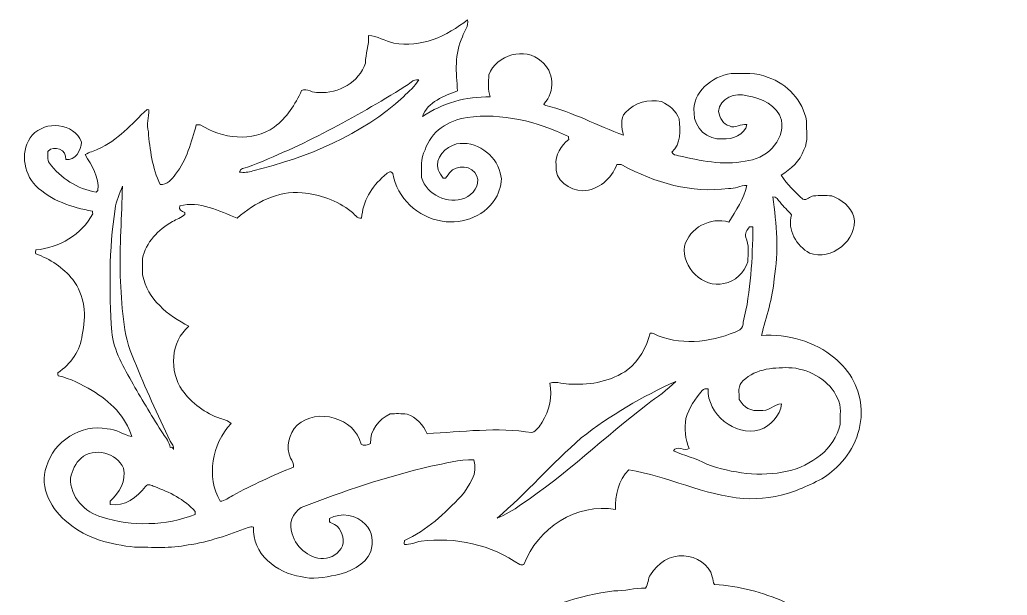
# Model space of a CAD drawing. Header units: centimetres. Extents: x -14.6 to 14.5, y -16.4 to 16.4.
# Drawn here: x -13.49 to 14.48, y 0.06 to 16.36 of the extents above; entities that cross this region are included whole.
import ezdxf

# ---------------------------------------------------------------- set-up
doc = ezdxf.new("R2010")
doc.units = ezdxf.units.CM
doc.header["$MEASUREMENT"] = 0
doc.layers.add('Layer 1', color=7, linetype='Continuous')

msp = doc.modelspace()

# ---------------------------------------------------------------- linework, layer by layer
at = {"layer": 'Layer 1', "color": 251, "lineweight": 9}
for points, knots in [([(-2.89506, 15.70065), (-2.13483, 15.5493), (-1.38659, 15.89961), (-0.80309, 16.35962), (-0.80309, 16.35962), (-0.76323, 16.18078), (-0.90363, 16.04284), (-0.94491, 15.87845), (-0.94491, 15.87845), (-1.18233, 15.40361), (-1.13153, 14.8561), (-1.08849, 14.34986), (-1.08849, 14.34986), (-1.46243, 14.20028), (-1.93516, 14.03977), (-2.08438, 13.62102), (-2.08438, 13.62102), (-1.51852, 13.99955), (-0.84084, 14.19605), (-0.16174, 14.17277), (-0.16174, 14.17277), (-0.23477, 14.3742), (-0.20796, 14.59363), (-0.20337, 14.80353), (-0.20337, 14.80353), (0.01253, 15.36727), (0.82498, 15.60293), (1.28218, 15.18665), (1.28218, 15.18665), (1.64695, 14.90795), (1.67729, 14.31458), (1.36649, 13.98579), (1.36649, 13.98579), (1.33686, 13.95475), (1.39824, 13.94346), (1.41482, 13.93076), (1.41482, 13.93076), (2.17929, 13.7459), (2.87745, 13.35432), (3.61546, 13.09256), (3.61546, 13.09256), (3.55725, 13.29823), (3.51315, 13.55823), (3.66379, 13.73462), (3.66379, 13.73462), (3.92379, 14.00802), (4.32312, 14.12761), (4.68967, 14.04153), (4.68967, 14.04153), (4.90204, 13.94099), (5.10842, 13.78153), (5.18426, 13.54976), (5.18426, 13.54976), (5.22871, 13.22203), (5.24529, 12.85232), (4.98106, 12.60749), (4.98106, 12.60749), (5.01317, 12.53729), (5.0996, 12.52706), (5.16592, 12.50801), (5.16592, 12.50801), (5.78575, 12.37748), (6.4271, 12.21908), (7.05822, 12.36019), (7.05822, 12.36019), (7.62584, 12.40041), (8.18781, 12.91088), (8.08374, 13.51378), (8.08374, 13.51378), (7.97085, 13.93923), (7.51647, 14.14983), (7.11114, 14.20099), (7.11114, 14.20099), (6.77847, 14.3167), (6.33573, 14.13749), (6.30045, 13.75825), (6.30045, 13.75825), (6.35231, 13.59527), (6.42428, 13.39101), (6.61337, 13.3515), (6.61337, 13.3515), (6.7767, 13.2686), (6.93722, 13.42558), (7.1069, 13.38925), (7.1069, 13.38925), (7.05504, 13.10103), (6.68569, 12.96133), (6.41122, 12.99025), (6.41122, 12.99025), (5.99953, 12.94051), (5.6016, 13.30423), (5.61254, 13.71698), (5.61254, 13.71698), (5.55115, 14.3047), (6.11877, 14.76402), (6.65676, 14.83458), (6.65676, 14.83458), (7.01024, 14.83705), (7.38101, 14.87762), (7.71262, 14.72874), (7.71262, 14.72874), (8.25449, 14.5453), (8.69087, 14.06305), (8.79706, 13.49967), (8.79706, 13.49967), (8.78577, 13.22415), (8.85421, 12.92746), (8.72333, 12.6724), (8.72333, 12.6724), (8.61291, 12.35878), (8.3529, 12.13159), (8.0781, 11.96261), (8.0781, 11.96261), (8.23332, 11.69732), (8.47391, 11.4906), (8.69193, 11.27646), (8.69193, 11.27646), (8.80729, 11.23448), (8.88949, 11.36289), (8.99709, 11.37453), (8.99709, 11.37453), (9.16783, 11.38617), (9.33962, 11.38864), (9.51002, 11.37206), (9.51002, 11.37206), (9.78519, 11.27187), (10.0593, 11.06691), (10.13691, 10.77622), (10.13691, 10.77622), (10.26567, 10.11829), (9.49027, 9.51998), (8.88137, 9.75352), (8.88137, 9.75352), (8.51412, 9.95107), (8.24426, 10.41815), (8.37267, 10.83302), (8.37267, 10.83302), (8.27707, 10.96425), (8.13983, 11.05844), (8.04528, 11.19038), (8.04528, 11.19038), (7.98779, 11.25529), (7.94616, 11.36642), (7.84033, 11.34455), (7.84033, 11.34455), (7.95322, 10.57902), (8.00931, 9.79056), (7.87949, 9.02186), (7.87949, 9.02186), (7.84209, 8.47258), (7.65406, 7.94588), (7.51824, 7.4206), (7.51824, 7.4206), (8.25731, 7.46646), (9.02425, 7.26079), (9.59575, 6.77607), (9.59575, 6.77607), (10.03707, 6.42647), (10.31753, 5.88496), (10.34646, 5.32475), (10.34646, 5.32475), (10.3708, 4.71056), (10.09528, 4.0999), (9.64479, 3.68362), (9.64479, 3.68362), (9.31175, 3.34566), (8.85668, 3.17668), (8.42699, 2.99923), (8.42699, 2.99923), (7.97297, 2.84084), (7.49249, 2.78051), (7.0113, 2.80274), (7.0113, 2.80274), (5.89123, 2.8934), (4.85865, 3.43985), (3.76151, 3.61377), (3.76151, 3.61377), (3.47188, 3.32203), (3.37098, 2.89128), (3.38827, 2.49018), (3.38827, 2.49018), (2.29641, 2.69232), (1.164, 1.95784), (0.79111, 0.93125), (0.79111, 0.93125), (0.75089, 0.92808), (0.71138, 0.92808), (0.67187, 0.9309), (0.67187, 0.9309), (-0.12752, 1.49781), (-1.15693, 1.719), (-2.12319, 1.59589), (-2.12319, 1.59589), (-2.28229, 1.5719), (-2.43187, 1.48476), (-2.59591, 1.50275), (-2.59591, 1.50275), (-2.59767, 1.54156), (-2.59767, 1.58036), (-2.59238, 1.61846), (-2.59238, 1.61846), (-1.96232, 1.89292), (-1.45009, 2.38646), (-0.97877, 2.87753), (-0.97877, 2.87753), (-0.76146, 3.15904), (-0.493, 3.52558), (-0.62776, 3.89459), (-0.62776, 3.89459), (-1.03945, 3.92669), (-1.44021, 3.7817), (-1.84308, 3.71855), (-1.84308, 3.71855), (-3.09191, 3.42786), (-4.31499, 3.01123), (-5.51514, 2.55262), (-5.51514, 2.55262), (-5.75609, 2.39951), (-5.89226, 2.07178), (-5.7702, 1.80191), (-5.7702, 1.80191), (-5.66049, 1.38986), (-5.23821, 1.05508), (-4.8043, 1.10976), (-4.8043, 1.10976), (-4.58487, 1.15456), (-4.36721, 1.31649), (-4.32981, 1.54861), (-4.32981, 1.54861), (-4.31817, 1.77016), (-4.42083, 2.04039), (-4.65401, 2.10494), (-4.65401, 2.10494), (-4.72563, 2.112), (-4.71787, 2.18467), (-4.71257, 2.23688), (-4.71257, 2.23688), (-4.40072, 2.41892), (-3.93964, 2.34942), (-3.69657, 2.06508), (-3.69657, 2.06508), (-3.48914, 1.87387), (-3.47432, 1.55461), (-3.54735, 1.29955), (-3.54735, 1.29955), (-3.71739, 0.91009), (-4.1439, 0.72241), (-4.53372, 0.63069), (-4.53372, 0.63069), (-4.8618, 0.58482), (-5.19976, 0.4871), (-5.52643, 0.594), (-5.52643, 0.594), (-6.20553, 0.68748), (-6.9259, 1.2491), (-6.86734, 1.99417), (-6.86734, 1.99417), (-6.91779, 2.00087), (-6.96788, 1.99805), (-7.01692, 1.98606), (-7.01692, 1.98606), (-7.57078, 1.7751), (-8.13487, 1.57154), (-8.72225, 1.48829), (-8.72225, 1.48829), (-9.21896, 1.37681), (-9.73225, 1.43325), (-10.23707, 1.42585), (-10.23707, 1.42585), (-10.90312, 1.49993), (-11.59492, 1.66362), (-12.11773, 2.11024), (-12.11773, 2.11024), (-12.58199, 2.47607), (-12.95346, 3.11071), (-12.73227, 3.70761), (-12.73227, 3.70761), (-12.53225, 4.42516), (-11.74661, 4.92258), (-11.01495, 4.77653), (-11.01495, 4.77653), (-10.75989, 4.779), (-10.55457, 4.60684), (-10.31857, 4.55499), (-10.31857, 4.55499), (-10.47943, 5.12013), (-10.93946, 5.56957), (-11.44216, 5.85779), (-11.44216, 5.85779), (-11.74167, 6.03595), (-12.05423, 6.20881), (-12.40031, 6.27337), (-12.40031, 6.27337), (-12.40666, 6.30441), (-12.41019, 6.33545), (-12.41089, 6.36685), (-12.41089, 6.36685), (-12.05, 6.60709), (-11.76354, 6.99868), (-11.72544, 7.43718), (-11.72544, 7.43718), (-11.59068, 7.96352), (-11.65066, 8.56289), (-11.98615, 9.00457), (-11.98615, 9.00457), (-12.2592, 9.33795), (-12.62997, 9.59159), (-13.03813, 9.72882), (-13.03813, 9.72882), (-13.04766, 9.76692), (-13.04413, 9.80679), (-13.03002, 9.84312), (-13.03002, 9.84312), (-12.37526, 9.90345), (-11.73426, 10.27704), (-11.41923, 10.86442), (-11.41923, 10.86442), (-11.42276, 10.88347), (-11.42911, 10.92121), (-11.43229, 10.93991), (-11.43229, 10.93991), (-12.01225, 11.04504), (-12.60704, 11.2366), (-13.03813, 11.65958), (-13.03813, 11.65958), (-13.39302, 12.03458), (-13.49004, 12.6851), (-13.13409, 13.09115), (-13.13409, 13.09115), (-12.76614, 13.50919), (-11.95299, 13.44569), (-11.74485, 12.89818), (-11.74485, 12.89818), (-11.74344, 12.66817), (-11.91982, 12.35631), (-12.18758, 12.40147), (-12.18758, 12.40147), (-12.14384, 12.67134), (-12.52202, 12.82939), (-12.69382, 12.6336), (-12.69382, 12.6336), (-12.69311, 12.52353), (-12.71922, 12.39794), (-12.64902, 12.30304), (-12.64902, 12.30304), (-12.33293, 11.87301), (-11.85315, 11.56997), (-11.32645, 11.47719), (-11.32645, 11.47719), (-11.31375, 11.48954), (-11.28835, 11.51388), (-11.27601, 11.52623), (-11.27601, 11.52623), (-11.22873, 11.90617), (-11.45945, 12.23249), (-11.63372, 12.54364), (-11.63372, 12.54364), (-11.52224, 12.61067), (-11.39136, 12.63677), (-11.27601, 12.69674), (-11.27601, 12.69674), (-10.7165, 12.93628), (-10.31716, 13.41112), (-9.88535, 13.81963), (-9.88535, 13.81963), (-9.88535, 13.81963), (-9.83738, 13.80693), (-9.83738, 13.80693), (-9.83738, 13.80693), (-9.81692, 13.60232), (-9.91252, 13.39383), (-9.8469, 13.18816), (-9.8469, 13.18816), (-9.80598, 12.68157), (-9.7326, 12.15946), (-9.51494, 11.69415), (-9.51494, 11.69415), (-9.32409, 11.68956), (-9.17521, 11.83632), (-9.07538, 11.98448), (-9.07538, 11.98448), (-8.75929, 12.393), (-8.62982, 12.89994), (-8.48941, 13.38501), (-8.48941, 13.38501), (-8.45272, 13.38995), (-8.41568, 13.3903), (-8.37899, 13.38572), (-8.37899, 13.38572), (-7.76551, 12.99484), (-6.89839, 12.88054), (-6.28067, 13.32257), (-6.28067, 13.32257), (-5.93319, 13.58786), (-5.67954, 13.95828), (-5.50915, 14.35727), (-5.50915, 14.35727), (-5.34546, 14.42923), (-5.18847, 14.26766), (-5.01808, 14.30223), (-5.01808, 14.30223), (-4.46104, 14.25708), (-3.88214, 14.59257), (-3.69799, 15.13126), (-3.69799, 15.13126), (-3.69763, 15.39761), (-3.58757, 15.64279), (-3.6105, 15.91267), (-3.6105, 15.91267), (-3.36708, 15.90208), (-3.13989, 15.75215), (-2.89506, 15.70065), (-2.89506, 15.70065), (-2.89506, 15.70065), (-2.89506, 15.70065), (-2.89506, 15.70065)], [0, 0, 0, 0, 0.00952381, 0.00952381, 0.00952381, 0.00952381, 0.01904762, 0.01904762, 0.01904762, 0.01904762, 0.02857143, 0.02857143, 0.02857143, 0.02857143, 0.03809524, 0.03809524, 0.03809524, 0.03809524, 0.04761905, 0.04761905, 0.04761905, 0.04761905, 0.05714286, 0.05714286, 0.05714286, 0.05714286, 0.06666667, 0.06666667, 0.06666667, 0.06666667, 0.07619048, 0.07619048, 0.07619048, 0.07619048, 0.08571429, 0.08571429, 0.08571429, 0.08571429, 0.0952381, 0.0952381, 0.0952381, 0.0952381, 0.1047619, 0.1047619, 0.1047619, 0.1047619, 0.11428571, 0.11428571, 0.11428571, 0.11428571, 0.12380952, 0.12380952, 0.12380952, 0.12380952, 0.13333333, 0.13333333, 0.13333333, 0.13333333, 0.14285714, 0.14285714, 0.14285714, 0.14285714, 0.15238095, 0.15238095, 0.15238095, 0.15238095, 0.16190476, 0.16190476, 0.16190476, 0.16190476, 0.17142857, 0.17142857, 0.17142857, 0.17142857, 0.18095238, 0.18095238, 0.18095238, 0.18095238, 0.19047619, 0.19047619, 0.19047619, 0.19047619, 0.2, 0.2, 0.2, 0.2, 0.20952381, 0.20952381, 0.20952381, 0.20952381, 0.21904762, 0.21904762, 0.21904762, 0.21904762, 0.22857143, 0.22857143, 0.22857143, 0.22857143, 0.23809524, 0.23809524, 0.23809524, 0.23809524, 0.24761905, 0.24761905, 0.24761905, 0.24761905, 0.25714286, 0.25714286, 0.25714286, 0.25714286, 0.26666667, 0.26666667, 0.26666667, 0.26666667, 0.27619048, 0.27619048, 0.27619048, 0.27619048, 0.28571429, 0.28571429, 0.28571429, 0.28571429, 0.2952381, 0.2952381, 0.2952381, 0.2952381, 0.3047619, 0.3047619, 0.3047619, 0.3047619, 0.31428571, 0.31428571, 0.31428571, 0.31428571, 0.32380952, 0.32380952, 0.32380952, 0.32380952, 0.33333333, 0.33333333, 0.33333333, 0.33333333, 0.34285714, 0.34285714, 0.34285714, 0.34285714, 0.35238095, 0.35238095, 0.35238095, 0.35238095, 0.36190476, 0.36190476, 0.36190476, 0.36190476, 0.37142857, 0.37142857, 0.37142857, 0.37142857, 0.38095238, 0.38095238, 0.38095238, 0.38095238, 0.39047619, 0.39047619, 0.39047619, 0.39047619, 0.4, 0.4, 0.4, 0.4, 0.40952381, 0.40952381, 0.40952381, 0.40952381, 0.41904762, 0.41904762, 0.41904762, 0.41904762, 0.42857143, 0.42857143, 0.42857143, 0.42857143, 0.43809524, 0.43809524, 0.43809524, 0.43809524, 0.44761905, 0.44761905, 0.44761905, 0.44761905, 0.45714286, 0.45714286, 0.45714286, 0.45714286, 0.46666667, 0.46666667, 0.46666667, 0.46666667, 0.47619048, 0.47619048, 0.47619048, 0.47619048, 0.48571429, 0.48571429, 0.48571429, 0.48571429, 0.4952381, 0.4952381, 0.4952381, 0.4952381, 0.5047619, 0.5047619, 0.5047619, 0.5047619, 0.51428571, 0.51428571, 0.51428571, 0.51428571, 0.52380952, 0.52380952, 0.52380952, 0.52380952, 0.53333333, 0.53333333, 0.53333333, 0.53333333, 0.54285714, 0.54285714, 0.54285714, 0.54285714, 0.55238095, 0.55238095, 0.55238095, 0.55238095, 0.56190476, 0.56190476, 0.56190476, 0.56190476, 0.57142857, 0.57142857, 0.57142857, 0.57142857, 0.58095238, 0.58095238, 0.58095238, 0.58095238, 0.59047619, 0.59047619, 0.59047619, 0.59047619, 0.6, 0.6, 0.6, 0.6, 0.60952381, 0.60952381, 0.60952381, 0.60952381, 0.61904762, 0.61904762, 0.61904762, 0.61904762, 0.62857143, 0.62857143, 0.62857143, 0.62857143, 0.63809524, 0.63809524, 0.63809524, 0.63809524, 0.64761905, 0.64761905, 0.64761905, 0.64761905, 0.65714286, 0.65714286, 0.65714286, 0.65714286, 0.66666667, 0.66666667, 0.66666667, 0.66666667, 0.67619048, 0.67619048, 0.67619048, 0.67619048, 0.68571429, 0.68571429, 0.68571429, 0.68571429, 0.6952381, 0.6952381, 0.6952381, 0.6952381, 0.7047619, 0.7047619, 0.7047619, 0.7047619, 0.71428571, 0.71428571, 0.71428571, 0.71428571, 0.72380952, 0.72380952, 0.72380952, 0.72380952, 0.73333333, 0.73333333, 0.73333333, 0.73333333, 0.74285714, 0.74285714, 0.74285714, 0.74285714, 0.75238095, 0.75238095, 0.75238095, 0.75238095, 0.76190476, 0.76190476, 0.76190476, 0.76190476, 0.77142857, 0.77142857, 0.77142857, 0.77142857, 0.78095238, 0.78095238, 0.78095238, 0.78095238, 0.79047619, 0.79047619, 0.79047619, 0.79047619, 0.8, 0.8, 0.8, 0.8, 0.80952381, 0.80952381, 0.80952381, 0.80952381, 0.81904762, 0.81904762, 0.81904762, 0.81904762, 0.82857143, 0.82857143, 0.82857143, 0.82857143, 0.83809524, 0.83809524, 0.83809524, 0.83809524, 0.84761905, 0.84761905, 0.84761905, 0.84761905, 0.85714286, 0.85714286, 0.85714286, 0.85714286, 0.86666667, 0.86666667, 0.86666667, 0.86666667, 0.87619048, 0.87619048, 0.87619048, 0.87619048, 0.88571429, 0.88571429, 0.88571429, 0.88571429, 0.8952381, 0.8952381, 0.8952381, 0.8952381, 0.9047619, 0.9047619, 0.9047619, 0.9047619, 0.91428571, 0.91428571, 0.91428571, 0.91428571, 0.92380952, 0.92380952, 0.92380952, 0.92380952, 0.93333333, 0.93333333, 0.93333333, 0.93333333, 0.94285714, 0.94285714, 0.94285714, 0.94285714, 0.95238095, 0.95238095, 0.95238095, 0.95238095, 0.96190476, 0.96190476, 0.96190476, 0.96190476, 0.97142857, 0.97142857, 0.97142857, 0.97142857, 0.98095238, 0.98095238, 0.98095238, 0.98095238, 1, 1, 1, 1]), ([(-2.58286, 14.46522), (-4.00032, 13.58539), (-5.47634, 12.78388), (-7.03597, 12.18522), (-7.03597, 12.18522), (-7.12064, 12.14676), (-7.24905, 12.1637), (-7.2688, 12.04375), (-7.2688, 12.04375), (-7.1411, 12.03458), (-7.00951, 12.03317), (-6.88921, 12.08326), (-6.88921, 12.08326), (-5.34158, 12.45897), (-3.80558, 13.08903), (-2.6206, 14.18123), (-2.6206, 14.18123), (-2.47385, 14.33716), (-2.28934, 14.46769), (-2.19021, 14.66172), (-2.19021, 14.66172), (-2.35249, 14.68535), (-2.45162, 14.53083), (-2.58286, 14.46522), (-2.58286, 14.46522), (-2.58286, 14.46522), (-2.58286, 14.46522), (-2.58286, 14.46522)], [0, 0, 0, 0, 0.125, 0.125, 0.125, 0.125, 0.25, 0.25, 0.25, 0.25, 0.375, 0.375, 0.375, 0.375, 0.5, 0.5, 0.5, 0.5, 0.625, 0.625, 0.625, 0.625, 0.75, 0.75, 0.75, 0.75, 1, 1, 1, 1]), ([(-0.81932, 13.5935), (-1.33931, 13.52224), (-1.84872, 13.19134), (-2.01065, 12.67311), (-2.01065, 12.67311), (-2.14224, 12.43181), (-2.11366, 12.15311), (-2.10555, 11.88888), (-2.10555, 11.88888), (-1.95879, 11.38829), (-1.35942, 11.13429), (-0.88388, 11.30362), (-0.88388, 11.30362), (-0.6588, 11.41193), (-0.43797, 11.66734), (-0.54133, 11.93016), (-0.54133, 11.93016), (-0.65563, 12.23954), (-1.12765, 12.28293), (-1.31568, 12.02258), (-1.31568, 12.02258), (-1.37071, 11.96755), (-1.39823, 11.84584), (-1.49701, 11.87301), (-1.49701, 11.87301), (-1.54886, 11.94956), (-1.59614, 12.02929), (-1.63988, 12.11043), (-1.63988, 12.11043), (-1.73619, 12.45227), (-1.43174, 12.76307), (-1.11953, 12.84385), (-1.11953, 12.84385), (-0.57767, 12.9451), (-0.0111, 12.55563), (0.11589, 12.02435), (0.11589, 12.02435), (0.20762, 11.80527), (0.10566, 11.57844), (0.03017, 11.37206), (0.03017, 11.37206), (-0.25911, 10.82526), (-0.93221, 10.54515), (-1.5284, 10.65839), (-1.5284, 10.65839), (-2.2075, 10.75823), (-2.81287, 11.31844), (-2.91941, 12.00248), (-2.91941, 12.00248), (-2.98361, 12.11713), (-3.10744, 12.00001), (-3.166, 11.93933), (-3.166, 11.93933), (-3.51948, 11.64017), (-3.77666, 11.20837), (-3.8077, 10.7413), (-3.8077, 10.7413), (-3.94458, 10.7159), (-4.00596, 10.86865), (-4.10403, 10.93391), (-4.10403, 10.93391), (-4.4995, 11.24577), (-4.99762, 11.41157), (-5.49292, 11.46167), (-5.49292, 11.46167), (-6.17625, 11.52517), (-6.82501, 11.18227), (-7.32948, 10.74306), (-7.32948, 10.74306), (-7.83713, 10.93603), (-8.40051, 11.24542), (-8.95508, 11.09055), (-8.95508, 11.09055), (-8.99353, 10.9833), (-8.90252, 10.93003), (-8.81609, 10.89758), (-8.81609, 10.89758), (-8.81467, 10.88488), (-8.81256, 10.85912), (-8.81115, 10.84642), (-8.81115, 10.84642), (-8.90992, 10.75153), (-9.04857, 10.71272), (-9.16463, 10.64252), (-9.16463, 10.64252), (-9.56327, 10.41921), (-9.92592, 10.06008), (-10.00953, 9.59512), (-10.00953, 9.59512), (-10.01553, 9.44166), (-10.01588, 9.28785), (-10.00847, 9.13439), (-10.00847, 9.13439), (-9.88112, 8.44577), (-9.28634, 7.98787), (-8.70249, 7.6806), (-8.70249, 7.6806), (-9.21472, 7.23821), (-9.26517, 6.41271), (-8.8877, 5.86979), (-8.8877, 5.86979), (-8.61747, 5.50219), (-8.23506, 5.21327), (-7.80114, 5.06757), (-7.80114, 5.06757), (-7.69672, 5.03441), (-7.58172, 5.00972), (-7.50481, 4.92505), (-7.50481, 4.92505), (-8.05021, 4.34967), (-8.21001, 3.41692), (-7.81384, 2.72619), (-7.81384, 2.72619), (-7.67626, 2.72548), (-7.57431, 2.83272), (-7.45472, 2.88564), (-7.45472, 2.88564), (-6.90156, 3.19503), (-6.32301, 3.45467), (-5.73598, 3.69209), (-5.73598, 3.69209), (-5.71658, 3.7884), (-5.76562, 3.86813), (-5.81783, 3.94327), (-5.81783, 3.94327), (-5.96035, 4.25477), (-5.87462, 4.64247), (-5.63015, 4.87884), (-5.63015, 4.87884), (-5.07523, 5.38825), (-3.98973, 5.09156), (-3.82252, 4.33767), (-3.82252, 4.33767), (-3.74491, 4.28652), (-3.62814, 4.31404), (-3.55264, 4.36413), (-3.55264, 4.36413), (-3.58086, 4.7282), (-3.30993, 5.04746), (-2.99913, 5.19775), (-2.99913, 5.19775), (-2.83968, 5.2115), (-2.67881, 5.20692), (-2.51936, 5.19563), (-2.51936, 5.19563), (-2.25936, 5.1025), (-2.05827, 4.89012), (-1.95103, 4.63859), (-1.95103, 4.63859), (-0.96537, 4.69186), (0.03511, 4.82909), (1.01936, 4.66929), (1.01936, 4.66929), (1.15835, 4.7155), (1.23208, 4.85061), (1.30793, 4.96527), (1.30793, 4.96527), (1.5069, 5.293), (1.60638, 5.69516), (1.52455, 6.07369), (1.52455, 6.07369), (1.7288, 6.12767), (1.93552, 6.02818), (2.14296, 6.04477), (2.14296, 6.04477), (2.69647, 6.01478), (3.27503, 6.12414), (3.73188, 6.45187), (3.73188, 6.45187), (4.06102, 6.70658), (4.26456, 7.08511), (4.36441, 7.48375), (4.36441, 7.48375), (4.44943, 7.51797), (4.51751, 7.43295), (4.59548, 7.41354), (4.59548, 7.41354), (5.34372, 7.12039), (6.1918, 7.24315), (6.90547, 7.57758), (6.90547, 7.57758), (6.9799, 7.62909), (7.00072, 7.71623), (7.00319, 7.80125), (7.00319, 7.80125), (7.22649, 8.68213), (7.26177, 9.59195), (7.27906, 10.49541), (7.27906, 10.49541), (7.24449, 10.49823), (7.21026, 10.49788), (7.1764, 10.49435), (7.1764, 10.49435), (7.12137, 10.40686), (7.02823, 10.30879), (7.07727, 10.19837), (7.07727, 10.19837), (7.1764, 9.98212), (7.13442, 9.73764), (7.13195, 9.50763), (7.13195, 9.50763), (7.04164, 9.20389), (6.77705, 8.94107), (6.45709, 8.89062), (6.45709, 8.89062), (5.86124, 8.7541), (5.25764, 9.35241), (5.33913, 9.94472), (5.33913, 9.94472), (5.47248, 10.47177), (6.08385, 10.78398), (6.59467, 10.63193), (6.59467, 10.63193), (6.80245, 10.9512), (7.01483, 11.29586), (7.10796, 11.66275), (7.10796, 11.66275), (6.92593, 11.68639), (6.7707, 11.55304), (6.58761, 11.58549), (6.58761, 11.58549), (5.54657, 11.43874), (4.49282, 11.73966), (3.583, 12.24378), (3.583, 12.24378), (3.53503, 12.2727), (3.47541, 12.26353), (3.42249, 12.26142), (3.42249, 12.26142), (3.27503, 11.86066), (2.89897, 11.53293), (2.46151, 11.51741), (2.46151, 11.51741), (2.08439, 11.52905), (1.65189, 11.82115), (1.70093, 12.23848), (1.70093, 12.23848), (1.66424, 12.53023), (1.84168, 12.7994), (2.06252, 12.97332), (2.06252, 12.97332), (2.059, 12.99308), (2.05264, 13.03259), (2.04947, 13.05234), (2.04947, 13.05234), (1.16576, 13.48167), (0.16105, 13.72615), (-0.81932, 13.5935), (-0.81932, 13.5935), (-0.81932, 13.5935), (-0.81932, 13.5935), (-0.81932, 13.5935)], [0, 0, 0, 0, 0.015625, 0.015625, 0.015625, 0.015625, 0.03125, 0.03125, 0.03125, 0.03125, 0.046875, 0.046875, 0.046875, 0.046875, 0.0625, 0.0625, 0.0625, 0.0625, 0.078125, 0.078125, 0.078125, 0.078125, 0.09375, 0.09375, 0.09375, 0.09375, 0.109375, 0.109375, 0.109375, 0.109375, 0.125, 0.125, 0.125, 0.125, 0.140625, 0.140625, 0.140625, 0.140625, 0.15625, 0.15625, 0.15625, 0.15625, 0.171875, 0.171875, 0.171875, 0.171875, 0.1875, 0.1875, 0.1875, 0.1875, 0.203125, 0.203125, 0.203125, 0.203125, 0.21875, 0.21875, 0.21875, 0.21875, 0.234375, 0.234375, 0.234375, 0.234375, 0.25, 0.25, 0.25, 0.25, 0.265625, 0.265625, 0.265625, 0.265625, 0.28125, 0.28125, 0.28125, 0.28125, 0.296875, 0.296875, 0.296875, 0.296875, 0.3125, 0.3125, 0.3125, 0.3125, 0.328125, 0.328125, 0.328125, 0.328125, 0.34375, 0.34375, 0.34375, 0.34375, 0.359375, 0.359375, 0.359375, 0.359375, 0.375, 0.375, 0.375, 0.375, 0.390625, 0.390625, 0.390625, 0.390625, 0.40625, 0.40625, 0.40625, 0.40625, 0.421875, 0.421875, 0.421875, 0.421875, 0.4375, 0.4375, 0.4375, 0.4375, 0.453125, 0.453125, 0.453125, 0.453125, 0.46875, 0.46875, 0.46875, 0.46875, 0.484375, 0.484375, 0.484375, 0.484375, 0.5, 0.5, 0.5, 0.5, 0.515625, 0.515625, 0.515625, 0.515625, 0.53125, 0.53125, 0.53125, 0.53125, 0.546875, 0.546875, 0.546875, 0.546875, 0.5625, 0.5625, 0.5625, 0.5625, 0.578125, 0.578125, 0.578125, 0.578125, 0.59375, 0.59375, 0.59375, 0.59375, 0.609375, 0.609375, 0.609375, 0.609375, 0.625, 0.625, 0.625, 0.625, 0.640625, 0.640625, 0.640625, 0.640625, 0.65625, 0.65625, 0.65625, 0.65625, 0.671875, 0.671875, 0.671875, 0.671875, 0.6875, 0.6875, 0.6875, 0.6875, 0.703125, 0.703125, 0.703125, 0.703125, 0.71875, 0.71875, 0.71875, 0.71875, 0.734375, 0.734375, 0.734375, 0.734375, 0.75, 0.75, 0.75, 0.75, 0.765625, 0.765625, 0.765625, 0.765625, 0.78125, 0.78125, 0.78125, 0.78125, 0.796875, 0.796875, 0.796875, 0.796875, 0.8125, 0.8125, 0.8125, 0.8125, 0.828125, 0.828125, 0.828125, 0.828125, 0.84375, 0.84375, 0.84375, 0.84375, 0.859375, 0.859375, 0.859375, 0.859375, 0.875, 0.875, 0.875, 0.875, 0.890625, 0.890625, 0.890625, 0.890625, 0.90625, 0.90625, 0.90625, 0.90625, 0.921875, 0.921875, 0.921875, 0.921875, 0.9375, 0.9375, 0.9375, 0.9375, 0.953125, 0.953125, 0.953125, 0.953125, 0.96875, 0.96875, 0.96875, 0.96875, 1, 1, 1, 1]), ([(-10.78388, 11.00129), (-10.97191, 9.85582), (-10.95286, 8.68319), (-10.88513, 7.52714), (-10.88513, 7.52714), (-10.83009, 6.98174), (-10.53623, 6.50655), (-10.27764, 6.037), (-10.27764, 6.037), (-10.00424, 5.56287), (-9.72131, 5.09403), (-9.42957, 4.63119), (-9.42957, 4.63119), (-9.34171, 4.51724), (-9.25706, 4.39588), (-9.23095, 4.2516), (-9.23095, 4.2516), (-9.18297, 4.26535), (-9.15193, 4.24595), (-9.13817, 4.19409), (-9.13817, 4.19409), (-9.09936, 4.28476), (-9.19003, 4.35602), (-9.22637, 4.42904), (-9.22637, 4.42904), (-9.58055, 5.17905), (-9.94145, 5.93294), (-10.24484, 6.70763), (-10.24484, 6.70763), (-10.59444, 7.45729), (-10.58879, 8.29267), (-10.64206, 9.09841), (-10.64206, 9.09841), (-10.67134, 9.95178), (-10.59514, 10.80021), (-10.58139, 11.64829), (-10.58139, 11.64829), (-10.65265, 11.4338), (-10.77365, 11.23236), (-10.78388, 11.00129), (-10.78388, 11.00129), (-10.78388, 11.00129), (-10.78388, 11.00129), (-10.78388, 11.00129)], [0, 0, 0, 0, 0.08333333, 0.08333333, 0.08333333, 0.08333333, 0.16666667, 0.16666667, 0.16666667, 0.16666667, 0.25, 0.25, 0.25, 0.25, 0.33333333, 0.33333333, 0.33333333, 0.33333333, 0.41666667, 0.41666667, 0.41666667, 0.41666667, 0.5, 0.5, 0.5, 0.5, 0.58333333, 0.58333333, 0.58333333, 0.58333333, 0.66666667, 0.66666667, 0.66666667, 0.66666667, 0.75, 0.75, 0.75, 0.75, 0.83333333, 0.83333333, 0.83333333, 0.83333333, 1, 1, 1, 1]), ([(7.00283, 6.14495), (6.83385, 6.01372), (6.88959, 5.7883), (6.891, 5.60273), (6.891, 5.60273), (7.00883, 5.39177), (7.2332, 5.25349), (7.47802, 5.30005), (7.47802, 5.30005), (7.7112, 5.25454), (7.87278, 5.47679), (8.0908, 5.48632), (8.0908, 5.48632), (8.05129, 5.14518), (7.78106, 4.86508), (7.46709, 4.74866), (7.46709, 4.74866), (6.76365, 4.5511), (5.97978, 5.18963), (6.00694, 5.91318), (6.00694, 5.91318), (5.94767, 5.91247), (5.87606, 5.91918), (5.84219, 5.85956), (5.84219, 5.85956), (5.64252, 5.62884), (5.47037, 5.36673), (5.38147, 5.07251), (5.38147, 5.07251), (5.34337, 4.78323), (5.3483, 4.48055), (5.47495, 4.21879), (5.47495, 4.21879), (5.34795, 4.12671), (5.10912, 4.32392), (5.0234, 4.15423), (5.0234, 4.15423), (5.32784, 4.01135), (5.67427, 3.95173), (5.96778, 3.7764), (5.96778, 3.7764), (6.6938, 3.515), (7.49071, 3.41128), (8.25131, 3.57356), (8.25131, 3.57356), (8.92053, 3.73548), (9.5968, 4.18951), (9.74533, 4.90071), (9.74533, 4.90071), (9.73898, 5.14765), (9.80036, 5.41647), (9.67265, 5.64189), (9.67265, 5.64189), (9.45605, 6.14601), (8.91665, 6.44305), (8.38959, 6.50443), (8.38959, 6.50443), (7.913, 6.52313), (7.36759, 6.49103), (7.00283, 6.14495), (7.00283, 6.14495), (7.00283, 6.14495), (7.00283, 6.14495), (7.00283, 6.14495)], [0, 0, 0, 0, 0.05882353, 0.05882353, 0.05882353, 0.05882353, 0.11764706, 0.11764706, 0.11764706, 0.11764706, 0.17647059, 0.17647059, 0.17647059, 0.17647059, 0.23529412, 0.23529412, 0.23529412, 0.23529412, 0.29411765, 0.29411765, 0.29411765, 0.29411765, 0.35294118, 0.35294118, 0.35294118, 0.35294118, 0.41176471, 0.41176471, 0.41176471, 0.41176471, 0.47058824, 0.47058824, 0.47058824, 0.47058824, 0.52941176, 0.52941176, 0.52941176, 0.52941176, 0.58823529, 0.58823529, 0.58823529, 0.58823529, 0.64705882, 0.64705882, 0.64705882, 0.64705882, 0.70588235, 0.70588235, 0.70588235, 0.70588235, 0.76470588, 0.76470588, 0.76470588, 0.76470588, 0.82352941, 0.82352941, 0.82352941, 0.82352941, 0.88235294, 0.88235294, 0.88235294, 0.88235294, 1, 1, 1, 1]), ([(2.41459, 4.51759), (1.58522, 3.79863), (0.8592, 2.9569), (0.03123, 2.24323), (0.03123, 2.24323), (0.25207, 2.34166), (0.49301, 2.47324), (0.69798, 2.62423), (0.69798, 2.62423), (1.97292, 3.47231), (3.075, 4.54158), (4.2875, 5.4708), (4.2875, 5.4708), (4.55914, 5.68352), (4.85406, 5.86943), (5.09219, 6.12132), (5.09219, 6.12132), (4.14921, 5.68987), (3.23129, 5.166), (2.41459, 4.51759), (2.41459, 4.51759), (2.41459, 4.51759), (2.41459, 4.51759), (2.41459, 4.51759)], [0, 0, 0, 0, 0.14285714, 0.14285714, 0.14285714, 0.14285714, 0.28571429, 0.28571429, 0.28571429, 0.28571429, 0.42857143, 0.42857143, 0.42857143, 0.42857143, 0.57142857, 0.57142857, 0.57142857, 0.57142857, 0.71428571, 0.71428571, 0.71428571, 0.71428571, 1, 1, 1, 1]), ([(-11.75261, 3.95032), (-11.91947, 3.8071), (-11.99673, 3.58908), (-12.05071, 3.38235), (-12.05071, 3.38235), (-12.07469, 2.85213), (-11.64536, 2.41327), (-11.15782, 2.27322), (-11.15782, 2.27322), (-10.30622, 2.0044), (-9.35337, 2.03086), (-8.52293, 2.35189), (-8.52293, 2.35189), (-8.52328, 2.3727), (-8.52399, 2.41433), (-8.52434, 2.43514), (-8.52434, 2.43514), (-8.82173, 2.7851), (-9.25353, 2.98548), (-9.67686, 3.14246), (-9.67686, 3.14246), (-9.75552, 3.17068), (-9.86736, 3.23771), (-9.92804, 3.14352), (-9.92804, 3.14352), (-10.16193, 2.84048), (-10.52282, 2.56673), (-10.9264, 2.63058), (-10.9264, 2.63058), (-10.92852, 2.66374), (-10.92817, 2.6969), (-10.92499, 2.72971), (-10.92499, 2.72971), (-10.66817, 2.95972), (-10.46744, 3.30721), (-10.5514, 3.66034), (-10.5514, 3.66034), (-10.73802, 4.1059), (-11.3836, 4.26112), (-11.75261, 3.95032)], [0, 0, 0, 0, 0.09090909, 0.09090909, 0.09090909, 0.09090909, 0.18181818, 0.18181818, 0.18181818, 0.18181818, 0.27272727, 0.27272727, 0.27272727, 0.27272727, 0.36363636, 0.36363636, 0.36363636, 0.36363636, 0.45454545, 0.45454545, 0.45454545, 0.45454545, 0.54545455, 0.54545455, 0.54545455, 0.54545455, 0.63636364, 0.63636364, 0.63636364, 0.63636364, 0.72727273, 0.72727273, 0.72727273, 0.72727273, 0.81818182, 0.81818182, 0.81818182, 0.81818182, 1, 1, 1, 1]), ([(4.37675, 0.6455), (4.57219, 0.96512), (4.93309, 1.21559), (5.31973, 1.1782), (5.31973, 1.1782), (5.66898, 1.16973), (6.04187, 0.9436), (6.12583, 0.58624), (6.12583, 0.58624), (6.15334, 0.51674), (6.13394, 0.4296), (6.18968, 0.37175), (6.18968, 0.37175), (6.87865, 0.32765), (7.54929, 0.1502), (8.18464, -0.12708), (8.18464, -0.12708), (9.09938, -0.52678), (9.98169, -1.01926), (10.74792, -1.66343), (10.74792, -1.66343), (11.25275, -2.13721), (11.74769, -2.62616), (12.1555, -3.18778), (12.1555, -3.18778), (12.47512, -3.54867), (12.74958, -3.9526), (12.91927, -4.40664), (12.91927, -4.40664), (13.00605, -4.54456), (12.97501, -4.71743), (13.07132, -4.85113), (13.07132, -4.85113), (13.18703, -4.87582), (13.28157, -4.78622), (13.39411, -4.78057), (13.39411, -4.78057), (13.6728, -4.70473), (14.00018, -4.77106), (14.21079, -4.97531), (14.21079, -4.97531), (14.36672, -5.16792), (14.48172, -5.42192), (14.42739, -5.67416), (14.42739, -5.67416), (14.3579, -5.90029), (14.22314, -6.10561), (14.04534, -6.26118), (14.04534, -6.26118), (13.91234, -6.3335), (13.76558, -6.37795), (13.63364, -6.45309), (13.63364, -6.45309), (13.71972, -7.97251), (13.61248, -9.56248), (12.85647, -10.92386), (12.85647, -10.92386), (12.8466, -11.27416), (12.82472, -11.64352), (12.97924, -11.96596), (12.97924, -11.96596), (12.98136, -12.16775), (13.17715, -12.31098), (13.17186, -12.51136), (13.17186, -12.51136), (13.09248, -12.65423), (12.90974, -12.58367), (12.79227, -12.66905), (12.79227, -12.66905), (12.04438, -12.92587), (11.38222, -13.46703), (11.03896, -14.1867), (11.03896, -14.1867), (10.9162, -14.35144), (10.9483, -14.5931), (10.79131, -14.73491), (10.79131, -14.73491), (10.58353, -14.67776), (10.40855, -14.50737), (10.18383, -14.48021), (10.18383, -14.48021), (9.45817, -14.25831), (8.57939, -14.62943), (8.27107, -15.33428), (8.27107, -15.33428), (8.22133, -15.4186), (8.20157, -15.53149), (8.11161, -15.5844), (8.11161, -15.5844), (7.72215, -15.4447), (7.31785, -15.33393), (6.90758, -15.2923), (6.90758, -15.2923), (6.69803, -15.2535), (6.51459, -15.37944), (6.30857, -15.36674), (6.30857, -15.36674), (5.95579, -15.40696), (5.60513, -15.43906), (5.24882, -15.44294), (5.24882, -15.44294), (4.96272, -15.5142), (4.67626, -15.39743), (4.38663, -15.43941), (4.38663, -15.43941), (4.37534, -15.57276), (4.39298, -15.70717), (4.38099, -15.84087), (4.38099, -15.84087), (4.28045, -16.18448), (3.89768, -16.39438), (3.55266, -16.35487), (3.55266, -16.35487), (3.19354, -16.31889), (2.9279, -15.99821), (2.83335, -15.66766), (2.83335, -15.66766), (2.81783, -15.51914), (2.83864, -15.36956), (2.83018, -15.22104), (2.83018, -15.22104), (1.42682, -14.76102), (0.02135, -14.12461), (-1.07332, -13.09908), (-1.07332, -13.09908), (-1.2744, -12.9361), (-1.43844, -12.73219), (-1.64447, -12.57486), (-1.64447, -12.57486), (-2.52147, -11.72431), (-3.16, -10.59154), (-3.32228, -9.38045), (-3.32228, -9.38045), (-3.39954, -9.197), (-3.39107, -8.9945), (-3.46092, -8.81177), (-3.46092, -8.81177), (-3.72021, -8.80012), (-3.99397, -8.74121), (-4.18941, -8.55882), (-4.18941, -8.55882), (-4.41942, -8.35774), (-4.54994, -7.99896), (-4.41236, -7.7111), (-4.41236, -7.7111), (-4.30723, -7.3562), (-3.89836, -7.2165), (-3.56287, -7.20945), (-3.56287, -7.20945), (-3.44011, -6.79811), (-3.46268, -6.33174), (-3.31134, -5.91546), (-3.31134, -5.91546), (-3.3311, -5.68933), (-3.12119, -5.50906), (-3.17129, -5.28152), (-3.17129, -5.28152), (-3.34274, -4.96613), (-3.52089, -4.65287), (-3.73997, -4.36747), (-3.73997, -4.36747), (-3.77348, -4.33713), (-3.77348, -4.29233), (-3.77101, -4.25142), (-3.77101, -4.25142), (-3.32192, -4.19637), (-2.96562, -3.79138), (-2.91694, -3.34512), (-2.91694, -3.34512), (-2.82592, -3.06854), (-2.84603, -2.77785), (-2.85097, -2.49105), (-2.85097, -2.49105), (-2.0992, -2.57218), (-1.37671, -2.17743), (-0.90646, -1.61051), (-0.90646, -1.61051), (-0.68914, -1.33252), (-0.59142, -0.98892), (-0.42844, -0.68094), (-0.42844, -0.68094), (-0.41045, -0.63085), (-0.41609, -0.57617), (-0.40551, -0.52466), (-0.40551, -0.52466), (-0.09612, -0.54689), (0.17904, -0.9046), (0.53041, -0.82311), (0.53041, -0.82311), (1.36649, -0.25726), (2.34863, 0.06695), (3.34205, 0.19007), (3.34205, 0.19007), (3.64333, 0.17419), (3.93261, 0.2765), (4.23352, 0.26874), (4.23352, 0.26874), (4.31043, 0.38092), (4.30161, 0.53014), (4.37675, 0.6455), (4.37675, 0.6455), (4.37675, 0.6455), (4.37675, 0.6455), (4.37675, 0.6455)], [0, 0, 0, 0, 0.01923077, 0.01923077, 0.01923077, 0.01923077, 0.03846154, 0.03846154, 0.03846154, 0.03846154, 0.05769231, 0.05769231, 0.05769231, 0.05769231, 0.07692308, 0.07692308, 0.07692308, 0.07692308, 0.09615385, 0.09615385, 0.09615385, 0.09615385, 0.11538462, 0.11538462, 0.11538462, 0.11538462, 0.13461538, 0.13461538, 0.13461538, 0.13461538, 0.15384615, 0.15384615, 0.15384615, 0.15384615, 0.17307692, 0.17307692, 0.17307692, 0.17307692, 0.19230769, 0.19230769, 0.19230769, 0.19230769, 0.21153846, 0.21153846, 0.21153846, 0.21153846, 0.23076923, 0.23076923, 0.23076923, 0.23076923, 0.25, 0.25, 0.25, 0.25, 0.26923077, 0.26923077, 0.26923077, 0.26923077, 0.28846154, 0.28846154, 0.28846154, 0.28846154, 0.30769231, 0.30769231, 0.30769231, 0.30769231, 0.32692308, 0.32692308, 0.32692308, 0.32692308, 0.34615385, 0.34615385, 0.34615385, 0.34615385, 0.36538462, 0.36538462, 0.36538462, 0.36538462, 0.38461538, 0.38461538, 0.38461538, 0.38461538, 0.40384615, 0.40384615, 0.40384615, 0.40384615, 0.42307692, 0.42307692, 0.42307692, 0.42307692, 0.44230769, 0.44230769, 0.44230769, 0.44230769, 0.46153846, 0.46153846, 0.46153846, 0.46153846, 0.48076923, 0.48076923, 0.48076923, 0.48076923, 0.5, 0.5, 0.5, 0.5, 0.51923077, 0.51923077, 0.51923077, 0.51923077, 0.53846154, 0.53846154, 0.53846154, 0.53846154, 0.55769231, 0.55769231, 0.55769231, 0.55769231, 0.57692308, 0.57692308, 0.57692308, 0.57692308, 0.59615385, 0.59615385, 0.59615385, 0.59615385, 0.61538462, 0.61538462, 0.61538462, 0.61538462, 0.63461538, 0.63461538, 0.63461538, 0.63461538, 0.65384615, 0.65384615, 0.65384615, 0.65384615, 0.67307692, 0.67307692, 0.67307692, 0.67307692, 0.69230769, 0.69230769, 0.69230769, 0.69230769, 0.71153846, 0.71153846, 0.71153846, 0.71153846, 0.73076923, 0.73076923, 0.73076923, 0.73076923, 0.75, 0.75, 0.75, 0.75, 0.76923077, 0.76923077, 0.76923077, 0.76923077, 0.78846154, 0.78846154, 0.78846154, 0.78846154, 0.80769231, 0.80769231, 0.80769231, 0.80769231, 0.82692308, 0.82692308, 0.82692308, 0.82692308, 0.84615385, 0.84615385, 0.84615385, 0.84615385, 0.86538462, 0.86538462, 0.86538462, 0.86538462, 0.88461538, 0.88461538, 0.88461538, 0.88461538, 0.90384615, 0.90384615, 0.90384615, 0.90384615, 0.92307692, 0.92307692, 0.92307692, 0.92307692, 0.94230769, 0.94230769, 0.94230769, 0.94230769, 0.96153846, 0.96153846, 0.96153846, 0.96153846, 1, 1, 1, 1])]:
    msp.add_open_spline(points, degree=3, knots=knots, dxfattribs=at)

doc.saveas('drawing.dxf')
